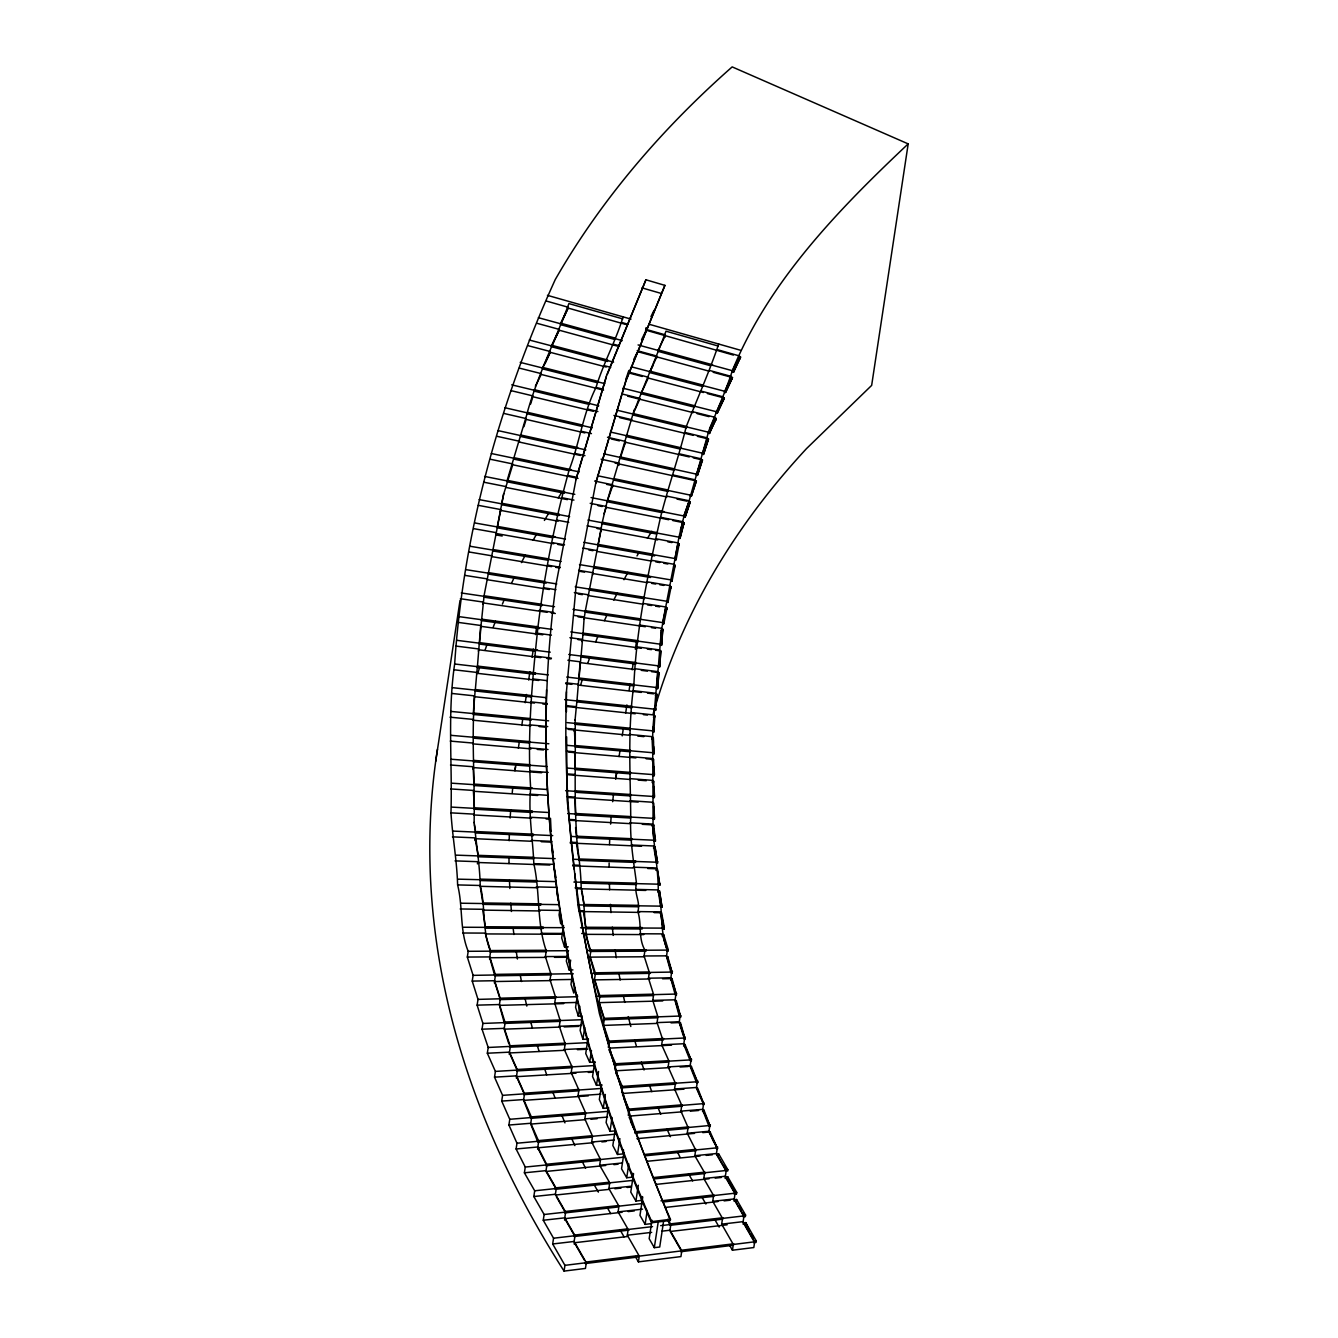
<?xml version="1.0" encoding="UTF-8"?>
<svg xmlns="http://www.w3.org/2000/svg" width="1338" height="1338" viewBox="0 0 1338 1338"><rect width="100%" height="100%" fill="white"/><g stroke="black" fill="none" stroke-linecap="round" stroke-linejoin="round"><path stroke-width="1.5" d="M718.69 344.05C709.224 372.115 697.081 399.176 686.177 426.839C678.701 457.262 668.214 486.932 660.52 517.288C648.194 572.43 636.403 628.208 633.878 684.889L656.624 687.531L661.357 630.432L665.806 607.787L667.043 607.97L666.826 609.392L665.588 609.208L665.806 607.787M660.303 645.184L661.541 645.351L662.879 629.295L661.641 629.128M661.541 645.351L662.594 630.616M661.457 629.813L660.537 644.214L637.825 641.119M584.087 618.507L583.084 633.627L570.774 631.937M659.617 667.01L659.835 665.588L658.597 665.438L658.38 666.859L659.617 667.01L660.805 650.937L655.486 650.201M659.835 665.588L660.805 650.937M667.846 1219.269L670.84 1224.471L669.97 1230.224L681.795 1250.846L680.925 1256.599L638.41 1261.868L639.28 1256.131L627.305 1235.225L628.174 1229.471L618.089 1211.894L618.959 1206.157L608.874 1188.579L609.743 1182.825L599.658 1165.264L600.528 1159.511L591.664 1142.033L592.533 1136.28L584.857 1118.903L585.726 1113.149L578.033 1095.755L578.902 1090.018L571.192 1072.624L572.062 1066.888L564.318 1049.494L565.188 1043.757L559.317 1026.279L560.187 1020.526L554.701 1003.048L555.571 997.295L550.052 979.817L550.922 974.064L545.386 956.586L546.255 950.833C536.471 922.685 540.368 892.58 533.812 863.662C532.925 838.775 528.109 813.705 530.684 788.4C527.155 734.679 532.139 681.059 537.909 627.438C544.365 574.353 554.885 521.168 569.202 469.805C579.605 442.761 583.05 413.358 596.046 387.401C603.271 363.334 615.898 340.956 623.073 316.855M638.092 640.685L583.067 633.108L581.077 656.055L568.75 654.499M653.145 713.856A1594.076 948.19 8.6 0 1 806.53 448.581L871.657 385.394L908.184 143.885L732.17 66.9A1797.636 1069.263 8.6 0 0 555.27 279.542C500.546 399.778 463.45 530.55 454.652 663.999L477.415 666.659L480.643 626.301L542.776 634.797M537.525 626.853L481.613 619.159L479.522 643.193L456.776 640.317M454.652 663.999C447.344 713.555 452.445 763.279 450.973 812.852C452.512 837.103 456.96 860.836 457.613 884.92C463.149 906.997 459.436 929.977 468.2 951.301L467.33 957.055L473.1 975.352L472.23 981.089L478.001 999.386L477.131 1005.139L482.901 1023.436L482.031 1029.19L488.203 1047.47L487.333 1053.223L495.394 1071.404L494.525 1077.157L502.586 1095.354L501.717 1101.09L509.778 1119.287L508.908 1125.041L516.97 1143.221L516.1 1148.974L525.265 1167.054L524.396 1172.807L534.698 1190.787L533.829 1196.54L544.131 1214.503L543.261 1220.256L553.547 1238.219L552.678 1243.972L564.937 1265.347L564.067 1271.1L585.442 1268.441L586.312 1262.704L574.136 1241.463L575.006 1235.71L564.77 1217.848L565.639 1212.094L555.404 1194.249L556.274 1188.495L546.038 1170.633L546.908 1164.896L537.826 1146.984L538.696 1141.23L530.751 1123.268L531.621 1117.514L523.66 1099.568L524.529 1093.815L516.568 1075.852L517.438 1070.099L509.477 1052.153L510.347 1046.4L504.259 1028.353L505.128 1022.6L499.442 1004.537L500.312 998.784L494.608 980.721L495.478 974.984L489.775 956.921L490.645 951.167L485.761 935.663M531.303 695.543L475.291 689.538C470.775 733.993 475.191 778.499 474.087 822.987M535.468 672.88L477.398 666.073L475.291 690.107L452.528 687.682M564.619 699.623L576.962 700.928L580.107 662.611L635.199 669.585M636.152 662.578L581.06 655.553L579.036 678.5L566.693 677.061M653.914 728.039L653.864 731.953L652.626 731.836L657.644 672.429M656.389 688.501L657.644 688.652L658.881 672.579L651.522 671.659M657.644 688.652L658.881 672.579M575.039 720.262L576.962 700.426L632.105 706.33M712.518 1139.424L717.335 1147.787L716.466 1153.54L726.233 1170.482L725.363 1176.236L735.114 1193.178L734.244 1198.932L743.995 1215.891L743.125 1221.644L754.682 1241.798L753.812 1247.551L732.438 1250.21L733.308 1244.457L721.667 1224.153L722.537 1218.4L712.736 1201.34L713.606 1195.587L703.788 1178.527L704.658 1172.774L694.823 1155.714L695.693 1149.961L687.23 1133.253L688.1 1127.499L680.908 1111.125L681.778 1105.389L674.553 1089.015L675.422 1083.262L668.13 1066.904L669 1061.151L661.674 1044.794L662.544 1039.057L657.058 1022.6L657.928 1016.863L652.777 1000.406L653.646 994.652L648.462 978.195L649.331 972.442L644.096 955.984L644.966 950.231C637.925 937.905 641.989 924.558 637.858 911.579C640.885 902.197 633.526 892.998 636.537 883.632C633.643 861.455 629.713 839.461 630.733 817.066C630.365 772.946 627.555 728.892 633.878 684.889M655.603 710.294L655.821 708.872L654.566 708.739L654.366 710.16L655.603 710.294L656.891 694.221L655.653 694.088L655.436 695.509M653.613 715.73L654.851 715.863L653.864 731.953M556.173 583.335C526.352 800.174 563.666 1023.068 651.522 1222.765L670.288 1220.473L670.455 1219.319C597.952 1053.725 560.237 872.727 566.509 691.779M576.076 586.245L566.325 692.933L566.459 711.732M435.686 761.389L460.038 600.377M482.734 604.291L482.934 602.869L547.058 612.286M458.901 616.617L481.63 619.728L484.088 595.761L541.99 604.308M461.259 592.968L483.938 596.313L488.521 572.631L544.265 581.445M465.724 569.62L488.387 573.182L500.646 510.38L558.097 521.184M478.335 651.171L478.552 649.75L540.719 657.627M500.429 511.802L500.646 510.38M474.672 522.924L497.234 526.938L503.64 494.224L512.722 464.771L578.016 478.402M534.498 703.069L474.321 696.68L473.318 714.459L531.42 720.078M484.573 476.428L507.018 480.877L527.49 412.338L582.181 424.966M472.966 768.982L473.184 767.56L541.622 772.762M473.184 767.56L473.97 785.523L529.932 789.236M504.944 407.739L527.189 412.857C537.826 374.974 555.437 340.153 568.884 303.575L622.755 318.896M606.231 367.03L550.202 352.329L542.71 367.432L542.509 368.853L596.765 382.534M474.89 840.113L475.09 838.692L530.918 841.234M546.573 950.264L490.176 950.565C482.014 929.609 485.711 907.097 480.225 885.488C479.74 864.415 476.144 843.408 474.187 822.368M550.202 352.329L545.001 363.819M607.502 361.461L551.49 346.726L551.691 345.304L559.167 330.202L616.935 345.99M477.415 863.913L477.633 862.492L549.885 865.034M559.167 330.202L551.49 346.726M625.615 324.415L568.148 308.075L560.672 323.177L560.455 324.599L614.226 339.334M568.148 308.075L561.291 322.926M537.859 887.746L480.175 886.308L483.085 904.371L540.669 905.257M540.268 910.961L482.7 910.108L485.61 928.171L543.044 928.472M515.866 764.667L514.929 770.855A1717.875 1021.831 8.6 0 1 515.481 766.808M518.358 748.143L519.295 741.954M521.787 725.43L522.723 719.242M525.232 702.734L526.47 694.472M528.661 680.022L529.915 671.76M532.089 657.309L533.344 649.047M535.534 634.597L536.772 626.335M489.541 959.145L489.758 957.724L546.138 957.389M489.758 957.724L494.792 975.803L551.022 974.917M494.374 982.962L494.575 981.54L550.788 980.603M499.994 1007.213L504.443 1023.419L560.288 1021.362M509.26 1054.377L509.477 1052.956L565.071 1050.28M584.07 619.176L584.271 617.755L645.351 626.736M583.987 619.126L585.408 610.73L640.384 618.842M572.982 609.392L585.275 611.198L593.938 566.492L648.713 575.708M581.896 641.588L582.114 640.166M516.351 1078.094L516.568 1076.672L576.042 1073.16M592.583 574.955L592.801 573.534L647.592 582.699M579.505 564.586L593.804 566.978L601.197 529.279L600.979 530.701M583.736 542.325L598.019 544.867L602.317 522.255L656.841 532.557M587.951 520.064L602.184 522.74L607.285 500.797L634.279 409.679M666.926 496.967L612.704 485.644L607.569 500.345L607.352 501.75L661.741 512.588M574.219 731.384L574.437 729.963L575.206 746.972L630.365 751.755M631.77 840.164L576.812 837.621C573.969 798.535 575.825 758.897 575.139 719.643M628.843 370.492L625.833 379.39M612.486 487.065L612.704 485.644M595.761 483.369L625.816 381.33L664.902 285.362L645.919 279.793L607.184 374.69M618.875 465.373L619.093 463.952M689.287 456.927L625.448 442.242L620.18 458.365L674.218 470.274M557.31 887.696L556.692 891.777L558.347 900.641M574.638 752.625L575.39 769.618L630.516 773.849M625.247 443.664L625.448 442.242M718.389 346.09L665.99 331.188C655.52 359.32 643.294 386.715 632.857 414.964L686.511 427.909M646.103 327.609L645.485 331.707L641.538 339.718M560.003 908.753L559.067 914.891L560.706 923.755L561.308 919.791M574.955 797.933L575.624 814.926L630.666 818.02M588.302 1095.855L523.66 1100.371L530.768 1118.351L584.756 1114.019M639.715 399.226L634.898 409.88M694.389 407.153L640.986 393.69L641.186 392.268L694.606 405.732M563.549 925.712L561.692 937.988L564.519 946.869L568.299 946.852M608.338 1047.37L609.208 1041.633L603.505 1024.624L604.375 1018.87L599.039 1001.844L599.909 996.108L594.557 979.082L595.427 973.328L590.025 956.319L590.894 950.565C582.482 930.495 586.462 908.803 581.194 888.014C580.859 867.827 577.414 847.69 575.574 827.536M702.701 386.498L649.515 372.516L656.774 356.878L656.557 358.3M564.519 946.869L565.422 940.932M576.41 843.291L579.187 860.401L635.55 862.425M584.706 1119.722L530.751 1124.087L537.859 1142.067L591.563 1137.166M733.391 355.055L665.254 335.687L658.246 349.92L658.028 351.325L710.378 365.675M537.608 1149.208L537.826 1147.803L593.57 1142.669M567.897 950.866L566.342 961.102L569.152 969.966L572.915 969.916M569.152 969.966L570.657 960.082M665.036 337.109L665.254 335.687M572.513 973.98L570.975 984.216L573.768 993.08L574.671 987.143M583.452 911.579L586.128 928.689L642.14 928.973M577.431 995.037L575.574 1007.33L578.351 1016.194L582.097 1016.06M578.351 1016.194L579.856 1006.293M615.664 779.234L616.601 773.046M619.093 756.539L620.029 750.334M622.22 735.883L623.475 727.621M625.649 713.171L626.903 704.925M629.094 690.475L630.031 684.27M632.205 669.82L633.142 663.631M635.333 649.181L636.587 640.919M643.779 934.593L585.726 934.342L590.209 951.452L646.07 951.151M605.679 1165.465L546.055 1171.452L555.487 1187.91L555.27 1189.331L608.606 1183.695M581.997 1018.151L580.14 1030.444L582.916 1039.308L588.486 1039.057M582.916 1039.308L584.706 1027.433M643.745 956.787L589.974 957.122L594.741 974.231L650.435 973.345M587.917 1039.174L585.743 1053.508L589.673 1062.322L595.226 1062.004M564.569 1220.089L564.787 1218.667L622.053 1212.278M650.184 978.964L594.507 979.884L599.24 996.994L652.693 995.589M589.673 1062.322L591.463 1050.447M594.724 1062.188L592.55 1076.521L596.48 1085.335L602.016 1084.951M639.949 619.243L662.644 622.588L666.926 600.812L668.164 601.013L667.946 602.435L666.709 602.234M662.879 629.295L662.661 630.716L661.424 630.549M662.561 623.575L663.799 623.759L663.999 622.337L662.778 622.153M644.147 597.685L666.809 601.247L671.024 579.471L672.261 579.672L672.044 581.093L670.823 580.893M648.294 576.109L670.907 579.906L677.948 543.713L679.186 543.947L678.968 545.369L677.73 545.135L677.948 543.713M671.141 586.646L670.923 588.068L669.702 587.867L669.903 586.445L671.141 586.646L667.946 602.435M652.392 554.534L674.954 558.548L679.068 536.739L680.289 536.973L680.072 538.394L678.851 538.16M596.48 1085.335L598.571 1071.47M675.188 565.305L674.971 566.727L673.75 566.509L673.951 565.088L675.188 565.305L672.044 581.093M674.854 559.535L676.091 559.752L676.309 558.331L675.071 558.113M656.674 695.643L656.891 694.221M656.44 532.942L678.951 537.174L684.103 515.582L689.02 501.583L690.241 501.85L685.123 517.254L683.902 517.003L686.361 510.012M574.219 1244.156L574.42 1242.751L627.438 1236.513M654.851 715.863L654.633 717.285L653.396 717.151M680.072 538.394L684.036 522.773L672.746 520.532M685.123 517.254L690.241 501.85M683.885 1038.94L685.089 1038.873L679.269 1021.78L680.139 1016.027L675.088 999.804L675.958 994.05L670.84 977.827L671.709 972.074L666.541 955.85L667.411 950.097C659.233 930.83 663.38 909.94 658.279 889.937C658.062 870.419 654.75 850.968 652.977 831.483C653.262 796.746 652.509 761.991 652.76 727.287M653.329 742.674L653.295 737.556L652.058 737.422L652.827 753.712L654.065 753.812L653.295 737.556M688.802 503.004L689.02 501.583M661.39 511.534L683.835 515.983L689.17 500.797L708.571 431.773L709.776 432.057L709.558 433.479L708.354 433.194M601.515 1085.185L599.34 1099.518L603.254 1108.332L608.757 1107.914M656.707 1023.419L603.471 1025.426L608.389 1042.519L663.481 1039.91M691.529 494.909L690.308 494.642L690.09 496.064L691.311 496.331L696.396 480.911L615.028 463.065M701.045 461.108L701.263 459.687L696.245 475.124L697.449 475.391L702.483 459.954L693.285 457.847M646.12 758.78L653.496 759.399L653.279 760.82L652.041 760.72M691.311 496.331L696.396 480.911M697.449 475.391L702.483 459.954M652.175 782.579L652.392 781.158L653.63 781.258L654.516 796.093L654.299 797.515L653.061 797.431L653.262 796.01L654.516 796.093M603.254 1108.332L605.345 1094.484M708.287 440.419L707.083 440.135L707.3 438.713L702.333 454.167L703.537 454.435L708.504 438.998L697.366 436.322M654.416 774.25L653.178 774.15L652.977 775.572L654.215 775.672L654.416 774.25L653.496 759.399M653.412 782.68L653.63 781.258M703.537 454.435L708.504 438.998M608.272 1108.199L606.114 1122.532L609.994 1131.346L615.48 1130.861M609.108 1049.912L615.079 1065.199L667.913 1062.121M615.028 1070.049L615.898 1064.295L609.175 1049.26M652.275 826.299L652.492 824.877L654.165 841.201L655.403 841.251L653.73 824.944L642.307 824.308M714.927 418.125L714.709 419.547L715.914 419.848L716.131 418.426L714.927 418.125L709.608 428.678M654.533 817.936L653.295 817.869L653.078 819.291L654.315 819.358L654.533 817.936L653.713 803.101L652.476 803.017M686.177 426.839L708.32 432.174C716.315 411.569 725.731 391.666 732.338 370.693C768.597 281.448 838.826 209.196 908.184 143.885M653.513 826.366L653.73 824.944M723.139 397.687L716.164 412.639L717.352 412.94L724.343 398.005L707.384 393.556M717.352 412.94L724.343 398.005M609.994 1131.346L612.085 1117.498M653.546 848.225L653.764 846.803L655.001 846.854L657.66 863.211L656.423 863.177L653.764 846.803M655.001 846.854L657.309 861.354M731.301 377.232L724.36 392.201L725.564 392.519L732.488 377.55L713.171 372.282M725.564 392.519L732.488 377.55M615.313 1129.172L612.837 1145.545L617.487 1154.46L622.956 1153.908L623.541 1149.961M615.781 1072.574L621.735 1087.861L675.79 1084.131M621.668 1092.711L622.538 1086.958L615.865 1071.922M658.631 885.137L659.868 885.171L657.259 868.814L647.676 868.479M732.739 370.325L732.522 371.747L733.709 372.064L740.583 357.095L739.396 356.761L732.739 370.325L733.926 370.659L740.583 357.095M733.709 372.064L733.926 370.659M617.487 1154.46L619.895 1138.621M657.995 892.162L658.212 890.74L659.45 890.774L662.009 907.131L660.788 907.114L658.212 890.74M739.396 356.761L739.178 358.183L740.366 358.517M659.868 885.171L657.259 868.814M659.45 890.774L662.009 907.131M623.96 1098.715L628.342 1110.54L682.146 1106.225M628.291 1115.39L629.161 1109.637L622.505 1094.601M624.026 1152.419L621.551 1168.793L626.702 1177.758L632.155 1177.189L632.757 1173.225M662.243 936.098L662.444 934.677L663.681 934.677L668.18 949.629L667.98 951.034L666.742 951.05M664.317 927.652L663.096 927.652L662.879 929.074L664.1 929.074L664.317 927.652L661.591 912.717L654.131 912.616M626.702 1177.758L628.81 1163.909M663.681 934.677L663.849 938.222M634.931 1133.202L635.149 1131.797L688.669 1126.914M633.56 1173.66L630.767 1192.091L635.918 1201.056L641.337 1200.454L641.939 1196.506M667.511 958.058L667.729 956.637L666.508 956.653M635.918 1201.056L638.31 1185.234M667.093 958.51L671.057 973.027L672.278 972.994L667.729 956.637M662.561 978.764L672.027 978.596L671.81 980.018L670.589 980.035M642.758 1196.975L639.982 1215.389L645.117 1224.37L650.536 1223.735M670.806 978.613L675.305 994.987L676.526 994.954L672.027 978.596M676.041 1001.978L676.259 1000.556L675.054 1000.59L679.503 1016.964L680.708 1016.93L676.259 1000.556M645.117 1224.37L647.224 1210.505M651.957 1220.273L649.181 1238.704L654.315 1247.668L659.718 1247.016L663.598 1221.276M683.584 1045.948L685.006 1044.476L691.462 1060.733L690.257 1060.817L683.802 1044.526M697.767 1082.609L691.361 1066.336L690.174 1066.403L696.58 1082.693L697.767 1082.609L690.174 1065.6L691.044 1059.863L683.818 1043.74L684.688 1037.987L662.544 1039.057M685.089 1038.873L680.44 1022.516L671.04 1022.884M654.315 1247.668L658.212 1221.945M684.788 1045.881L685.006 1044.476M691.161 1067.757L691.361 1066.336M668.03 1220.373L669.853 1225.34L722.704 1219.169M702.835 1104.569L704.022 1104.469L696.496 1087.476L697.366 1081.74L675.422 1083.262M727.136 1224.805L670.238 1231.478L681.025 1250.294L680.808 1251.716L733.475 1245.21M702.517 1111.577L703.922 1110.072L710.227 1126.345L709.04 1126.445L702.734 1110.155M710.227 1126.345L702.751 1109.369L703.621 1103.616L681.778 1105.389M704.022 1104.469L697.683 1088.195L696.479 1088.279L703.052 1103.148L704.24 1103.047M703.704 1111.477L703.922 1110.072M716.382 1148.69L717.553 1148.573L708.956 1131.246L709.826 1125.492L688.1 1127.499M709.909 1133.353L710.127 1131.931L702.768 1132.617M717.553 1148.573L710.127 1131.931M718.623 1155.53L718.841 1154.109L716.482 1154.343L725.48 1169.964L727.839 1169.713L727.621 1171.135L724.627 1165.933M725.163 1178.46L725.38 1177.039L727.738 1176.788L736.72 1192.409L736.502 1193.831L734.161 1194.081L734.378 1192.66L736.72 1192.409M727.738 1176.788L727.521 1178.209L736.502 1193.831M734.044 1201.156L734.261 1199.734L736.602 1199.484L745.584 1215.088L745.366 1216.51L743.025 1216.777M736.402 1200.905L736.602 1199.484M743.175 1224.303L743.393 1222.882L745.734 1222.614L756.271 1240.995L756.054 1242.417L753.729 1242.701M745.734 1222.614L749.347 1230.709M556.006 584.489L576.226 478.385L606.582 375.443L645.919 279.793M575.892 587.399L595.928 482.215L625.983 380.176L664.902 285.362M680.289 536.973L684.036 522.773M676.091 559.752L679.186 543.947M503.724 493.605L501.65 503.824L479.138 499.592M482.65 604.324L482.934 602.869M663.799 623.759L667.043 607.97M576.042 479.539L606.415 376.597M709.558 433.479L716.131 418.426M530.634 404.009L532.859 396.734L593.42 411.301M523.927 426.688L526.152 419.413L584.923 432.927M604.023 513.725L606.265 507.336L668.716 519.729M680.457 530.032L682.815 522.522L682.597 523.944L683.835 524.195M650.92 316.671L654.065 310.249M633.694 359.554L636.871 353.148M535.367 386.23L541.204 374.456L603.538 390.127M649.515 372.516L653.044 365.408M640.986 393.69L648.261 378.052L703.437 392.519M710.595 430.401L715.914 419.848M638.36 1255.579L585.526 1262.119L585.308 1263.54L638.142 1257.001M681.025 1250.294L733.692 1243.788M756.271 1240.995L753.946 1241.279L743.393 1222.882M564.937 1265.347L586.312 1262.704M639.28 1256.131L681.795 1250.846M733.308 1244.457L754.682 1241.798M670.455 1219.319L651.69 1221.611C578.534 1054.679 540.251 872.259 546.54 689.823M627.254 1228.92L574.219 1235.125L564.787 1218.667M670.07 1223.919L722.921 1217.747M745.584 1215.088L743.242 1215.372L734.261 1199.734M553.547 1238.219L575.006 1235.71M628.174 1229.471L652.543 1226.611M660.671 1225.658L670.84 1224.471M722.537 1218.4L743.995 1215.891M574.019 1236.546L629.077 1230.107M552.678 1243.972L574.136 1241.463M627.305 1235.225L651.673 1232.365M661.842 1231.177L669.97 1230.224M721.667 1224.153L743.125 1221.644M544.131 1214.503L565.639 1212.094M618.959 1206.157L643.411 1203.414M713.606 1195.587L735.114 1193.178M543.261 1220.256L564.77 1217.848M618.089 1211.894L642.541 1209.167M712.736 1201.34L734.244 1198.932M628.174 1211.592L634.312 1210.907M664.969 1207.478L717.954 1201.557M724.075 1200.872L730.18 1200.203M618.039 1205.605L564.853 1211.526L556.374 1196.707M660.989 1200.822L713.99 1194.934M564.653 1212.93L617.822 1207.027M662.812 1202.026L713.773 1196.356M555.487 1187.91L608.823 1182.274M653.931 1177.524L705.042 1172.121M534.698 1190.787L556.274 1188.495M609.743 1182.825L634.262 1180.233M704.658 1172.774L726.233 1170.482M653.73 1178.945L704.825 1173.543M533.829 1196.54L555.404 1194.249M608.874 1188.579L631.352 1186.204M703.788 1178.527L725.363 1176.236M555.421 1195.051L608.74 1189.415M614.895 1188.763L621.049 1188.111M627.188 1187.458L631.302 1187.023M655.888 1184.414L709.023 1178.778M715.161 1178.126L721.299 1177.473M599.591 1158.959L546.121 1164.311L538.612 1149.576M644.849 1154.443L696.095 1149.309M717.77 1147.151L716.583 1147.268L708.939 1132.048M525.265 1167.054L546.908 1164.896M600.528 1159.511L625.114 1157.035M695.693 1149.961L717.335 1147.787M545.904 1165.733L599.391 1160.38M644.632 1155.865L695.877 1150.73M524.396 1172.807L546.038 1170.633M599.658 1165.264L622.203 1162.99M694.823 1155.714L716.466 1153.54M613.908 1164.645L618.022 1164.227M646.806 1161.334L700.092 1155.982M706.23 1155.38L712.385 1154.761M516.97 1143.221L538.696 1141.23M592.533 1136.28L615.162 1134.206M516.1 1148.974L537.826 1146.984M591.664 1142.033L614.293 1139.959M687.23 1133.253L708.956 1131.246M601.832 1141.899L605.947 1141.531M636.921 1138.671L694.539 1133.37M538.077 1140.645L591.764 1135.745M709.257 1125.041L710.445 1124.924M636.988 1133.018L688.451 1128.335M530.985 1116.929L584.974 1112.614M628.559 1109.118L682.363 1104.803M509.778 1119.287L531.621 1117.514M585.726 1113.149L608.472 1111.309M508.908 1125.041L530.751 1123.268M584.857 1118.903L607.603 1117.063M680.908 1111.125L702.751 1109.369M590.928 1119.22L597.149 1118.702M630.349 1116.026L682.046 1111.828M690.324 1111.159L698.603 1110.49M502.586 1095.354L524.529 1093.815M578.902 1090.018L601.766 1088.413M501.717 1101.09L523.66 1099.568M578.033 1095.755L600.896 1094.166M674.553 1089.015L696.496 1087.476M623.742 1093.38L684.002 1089.149M579.053 1089.416L523.911 1093.23L516.568 1076.672M621.936 1086.439L675.991 1082.71M696.797 1081.271L697.984 1081.188M523.693 1094.635L578.836 1090.821M572.212 1066.286L516.819 1069.514L509.477 1052.956M615.296 1063.777L668.114 1060.7M690.475 1059.395L691.679 1059.328M495.394 1071.404L517.438 1070.099M572.062 1066.888L593.972 1065.583M669 1061.151L691.044 1059.863M516.602 1070.935L571.995 1067.707M494.525 1077.157L516.568 1075.852M571.192 1072.624L593.102 1071.337M668.13 1066.904L690.174 1065.6M588.352 1072.424L592.45 1072.19M617.035 1070.735L669.853 1067.607M680.005 1067.005L688.133 1066.52M488.203 1047.47L510.347 1046.4M565.188 1043.757L587.198 1042.687M487.333 1053.223L509.477 1052.153M564.318 1049.494L586.328 1048.44M661.674 1044.794L683.818 1043.74M577.431 1049.678L587.733 1049.176M610.362 1048.089L671.559 1045.129M565.338 1043.155L509.711 1045.814L509.494 1047.219L565.121 1044.577M608.606 1041.098L663.698 1038.489M685.307 1037.452L683.317 1035.779L679.236 1022.567M504.66 1021.998L560.488 1019.941M657.175 1016.378L603.923 1018.352L599.006 1002.647L662.711 1000.924M679.721 1015.542L680.925 1015.509M482.901 1023.436L505.128 1022.6M560.187 1020.526L582.281 1019.707M657.928 1016.863L680.139 1016.027M603.706 1019.757L656.975 1017.8M482.031 1029.19L504.259 1028.353M559.317 1026.279L581.411 1025.46M657.058 1022.6L679.269 1021.78M560.053 1027.066L504.225 1029.173L508.858 1043.857M564.184 1026.915L578.668 1026.363M555.872 996.726L499.827 998.198L494.575 981.54M599.457 995.572L652.911 994.167M675.523 993.565L676.727 993.549M478.001 999.386L500.312 998.784M555.571 997.295L577.748 996.693M595.878 996.208L599.909 996.108M653.646 994.652L675.958 994.05M499.626 999.62L555.655 998.131M477.131 1005.139L499.442 1004.537M554.701 1003.048L576.879 1002.446M652.777 1000.406L675.088 999.804M499.409 1005.356L563.733 1003.617M473.1 975.352L495.478 974.984M550.922 974.064L573.166 973.696M591.379 973.395L595.427 973.328M649.331 972.442L671.709 972.074M472.23 981.089L494.608 980.721M550.052 979.817L572.296 979.449M648.462 978.195L670.84 977.827M495.01 974.382L551.239 973.495M594.958 972.81L648.579 971.957M671.275 971.605L672.496 971.589M554.484 957.339L567.011 957.255M590.426 950.03L646.287 949.729M668.18 949.629L666.96 949.629L662.444 934.677M468.2 951.301L490.645 951.167M546.255 950.833L568.566 950.699M586.83 950.582L590.894 950.565M644.966 950.231L667.411 950.097M489.959 951.987L546.356 951.686M467.33 957.055L489.775 956.921M545.386 956.586L567.697 956.453M644.096 955.984L666.541 955.85M485.828 926.749L543.261 927.05M586.345 927.267L642.34 927.552M463.634 927.251L486.146 927.351M541.907 927.602L564.268 927.686M580.541 927.769L586.646 927.786M640.869 928.037L663.38 928.12M462.764 933.004L485.276 933.104M541.037 933.339L563.398 933.439M581.712 933.523L585.776 933.539M639.999 933.773L662.511 933.874M485.209 933.924L563.164 934.259M483.302 902.949L540.886 903.836M638.126 905.341L584.07 904.505L581.512 890.774M661.005 905.692L662.226 905.709M461.058 903.217L483.62 903.551M539.515 904.371L557.862 904.639M578.267 904.94L584.371 905.023M638.728 905.826L661.29 906.16M583.853 905.926L637.908 906.763M460.188 908.97L482.75 909.288M538.645 910.124L559.033 910.425M579.421 910.726L583.502 910.777M637.858 911.579L660.42 911.914M579.337 911.529L639.581 912.399M458.482 879.166L481.095 879.735M537.107 881.14L555.504 881.608M573.885 882.06L582.063 882.26M636.537 883.632L659.149 884.201M457.613 884.92L480.225 885.488M536.237 886.893L556.675 887.395M575.072 887.863L581.194 888.014M635.667 889.385L658.279 889.937M577.013 888.716L645.719 890.422M536.421 880.571L480.777 879.15L480.559 880.555L536.204 881.993M635.935 883.13L581.762 881.742L581.545 883.164L635.717 884.552M658.848 883.716L660.086 883.749M455.907 855.133L478.569 855.935M534.682 857.909L555.153 858.628M573.584 859.28L579.722 859.498M634.296 861.421L656.941 862.224M455.037 860.886L477.699 861.689M533.812 863.662L554.283 864.381M572.714 865.034L578.852 865.251M633.426 867.175L656.072 867.977M572.597 865.837L633.058 867.961M655.804 870.185L657.042 870.235M533.979 857.34L478.235 855.333L475.09 838.692M579.404 858.979L635.767 861.003M656.64 861.756L657.878 861.789M478.034 856.755L533.778 858.762M453.331 831.099L476.027 832.119M532.223 834.678L552.728 835.614M571.192 836.451L577.347 836.735M632.004 839.227L654.683 840.247M452.461 836.852L475.157 837.872M531.353 840.431L551.858 841.368M570.322 842.204L576.477 842.488M631.135 844.98L653.814 846.001M541.271 841.702L551.607 842.171M570.205 843.007L641.554 846.252M475.709 831.534L533.594 834.21M577.029 836.217L631.988 838.742M654.382 839.779L655.62 839.846M475.492 832.955L533.394 835.631M473.602 814.942L531.571 818.154M546.071 818.973L550.202 819.191M570.908 820.345L630.081 823.639M532.373 811.045L474.388 807.784L473.401 791.26L537.642 795.474M575.842 813.504L630.884 816.598M451.843 807.115L474.555 808.369M530.835 811.514L549.316 812.534M567.797 813.571L576.009 814.022M630.733 817.066L653.446 818.338M474.17 809.206L532.156 812.467M450.973 812.852L473.685 814.123M529.965 817.25L550.503 818.404L551.105 831.333M568.968 819.425L575.139 819.776M629.864 822.82L652.576 824.091M474.187 784.101L532.223 787.965M630.834 794.521L575.741 790.858L575.524 792.28L630.616 795.943M451.608 783.182L474.354 784.687M530.684 788.4L547.125 789.487M565.623 790.691L575.909 791.377M630.683 794.973L653.429 796.478M450.739 788.935L473.485 790.44M529.815 794.153L548.312 795.357M566.81 796.578L575.039 797.13M629.813 800.726L652.559 802.231M568.734 797.515L638.193 802.081M529.965 764.7L473.97 760.402L473.752 761.824L529.764 766.122M575.608 768.196L630.733 772.427M451.391 759.265L474.137 761.004M530.517 765.286L546.974 766.54M567.529 768.096L575.758 768.714M630.583 772.896L653.345 774.618M450.521 765.018L473.267 766.741M529.647 771.039L548.162 772.444M566.66 773.849L574.888 774.468M629.713 778.632L652.476 780.372M568.583 774.802L629.93 779.452M638.092 780.087L646.271 780.706M529.781 741.587L473.752 736.72L473.535 738.141L529.564 743.008M575.424 745.55L630.566 750.334M653.044 752.291L654.282 752.391M451.157 735.348L473.92 737.305M530.316 742.172L548.848 743.761M567.362 745.366L575.591 746.069M630.432 750.785L653.212 752.759M450.287 741.101L473.05 743.058M529.447 747.925L547.978 749.514M566.492 751.103L574.721 751.822M629.562 756.539L652.342 758.512M472.966 743.878L531.069 748.879M537.291 749.414L543.512 749.949M568.416 752.09L635.918 757.893M473.535 713.037L529.564 718.473M630.365 728.24L575.206 722.888L575.006 724.31L630.148 729.662M652.844 730.414L654.081 730.531M450.923 711.431L473.702 713.622M530.116 719.058L548.63 720.831M567.145 722.62L575.373 723.406M630.248 728.692L653.011 730.883M450.053 717.185L472.832 719.376M529.246 724.795L547.76 726.584M566.275 728.374L574.504 729.16M629.378 734.445L652.141 736.636M472.749 720.179L530.851 725.781M539.147 726.567L545.386 727.17M568.198 729.361L629.579 735.264M637.758 736.051L643.879 736.636M651.84 738.844L653.078 738.977M531.704 696.111L546.105 697.65M631.82 706.765L654.583 709.19M475.074 690.96L531.086 696.964M576.745 701.848L631.887 707.752M451.659 693.435L474.421 695.86M530.835 701.865L547.292 703.621M565.807 705.578L576.093 706.681M630.951 712.518L653.713 714.944M542.793 703.955L546.941 704.39M565.623 706.38L635.232 713.773M643.394 714.643L647.475 715.077M579.036 677.998L634.145 684.454M656.607 687.08L657.844 687.23M533.795 673.231L548.195 674.904M477.181 667.495L535.267 674.302M578.819 679.42L633.944 685.876M453.783 669.753L476.545 672.395M532.925 678.968L547.326 680.657M565.823 682.815L578.167 684.253M633.008 690.642L655.754 693.285M476.428 673.215L538.662 680.457M565.623 683.601L571.844 684.32M578.066 685.056L641.354 692.415M647.492 693.134L653.613 693.837M479.506 642.625L537.542 650.017M535.869 650.335L550.253 652.158M635.868 662.996L658.614 665.889M479.288 644.046L535.25 651.171M580.859 656.975L635.935 663.999M455.907 646.07L478.653 648.947M534.999 656.088L551.44 658.162M567.881 660.253L580.207 661.808M634.998 668.749L657.744 671.626M546.941 658.413L551.089 658.932M641.32 670.355L647.441 671.141M657.426 673.85L658.664 674.001M660.52 643.762L661.758 643.946M537.909 627.438L552.293 629.412M481.396 620.581L539.381 628.559M582.85 634.53L637.891 642.106M458.031 622.371L480.76 625.482M537.04 633.192L551.423 635.149M569.904 637.691L582.214 639.363M636.955 646.856L659.667 649.967M577.966 639.597L641.22 648.261M647.341 649.097L651.422 649.649M540.167 604.575L554.517 606.683M483.871 597.166L541.773 605.729M585.208 612.135L640.166 620.263M460.389 598.722L483.068 602.05M539.298 610.329L553.648 612.436M574.153 615.447L584.405 616.952M639.079 624.997L661.775 628.325M551.189 612.888L555.32 613.506M578.066 616.835L582.214 617.454M651.455 627.622L655.536 628.224M644.565 597.283L589.69 588.62L589.473 590.041L644.364 598.705M544.516 582.013L556.792 583.937M575.223 586.847L589.556 589.105M488.32 574.052L546.121 583.184M464.855 575.373L487.517 578.936M543.646 587.767L555.922 589.69M574.353 592.6L588.687 594.841M643.277 603.438L665.939 607M487.383 579.739L549.333 589.473M578.233 594.022L582.365 594.674M588.553 595.644L643.444 604.274M647.508 604.91L651.573 605.545M655.637 606.181L659.701 606.833M548.597 558.883L492.953 549.517L492.735 550.938L548.379 560.288M470.19 546.272L492.802 550.069M548.831 559.451L561.107 561.508M593.721 567.914L650.536 577.481M469.32 552.025L491.932 555.822M547.961 565.205L560.237 567.262M578.635 570.339L592.935 572.731M647.425 581.863L670.037 585.643M491.815 556.625L551.574 566.626M555.705 567.329L559.819 568.014M580.441 571.46L584.555 572.146M651.639 583.385L655.704 584.054M659.768 584.739L663.815 585.425M497.385 526.386L554.952 536.672M598.153 544.382L652.81 554.133M553.146 536.889L565.389 539.063M497.167 527.808L552.694 537.725M597.935 545.804L654.616 555.922M473.803 528.677L496.365 532.691M552.276 542.643L564.519 544.817M582.866 548.078L597.149 550.62M651.522 560.288L674.084 564.302M553.815 543.73L496.231 533.511L496.013 534.916L502.185 536.02M557.929 544.466L562.044 545.202M588.787 549.951L592.901 550.687M597.016 551.407L651.69 561.124M655.737 561.843L659.785 562.562M663.832 563.281L667.879 564M501.8 503.272L559.234 514.126M557.428 514.31L569.637 516.619M501.583 504.694L559.016 515.531M602.1 523.676L656.64 533.979M478.268 505.329L500.78 509.577M556.558 520.064L568.767 522.355M587.081 525.817L601.314 528.493M655.57 538.696L678.082 542.927M597.082 528.51L657.744 539.916M667.846 541.823L671.893 542.576M507.319 480.359L564.603 491.782M607.569 500.345L663.966 511.568M684.103 515.582L685.34 515.832M562.646 491.932L574.822 494.341M591.062 497.569L607.285 500.797M507.102 481.78L564.385 493.204M483.704 482.182L506.149 486.631M561.776 497.686L573.952 500.094M590.192 503.322L606.415 506.533M660.52 517.288L682.965 521.736M505.998 487.433L567.379 499.626M598.086 505.714L602.167 506.517M571.159 469.671L514.043 457.696L513.825 459.118L568.901 470.658M668.214 490.026L614.008 478.653L613.791 480.074L668.013 491.431M491.364 453.532L513.742 458.215M569.202 469.805L579.321 471.913M597.534 475.726L613.724 479.104M667.662 490.377L690.04 495.06M490.494 459.285L512.872 463.968M568.332 475.559L576.427 477.248M594.641 481.044L612.854 484.858M666.792 496.13L689.17 500.797M606.582 484.373L610.663 485.226M676.978 499.074L687.013 501.165M577.698 447.544L520.766 435.017L520.549 436.439L575.457 448.531M620.397 456.96L674.436 468.852M696.446 473.702L697.667 473.97M498.154 430.635L520.465 435.536M575.741 447.678L585.827 449.886M603.99 453.866L620.113 457.412M673.884 469.203L696.195 474.104M497.284 436.389L519.596 441.289M574.872 453.415L584.957 455.639M601.096 459.168L619.243 463.165M673.014 474.957L695.325 479.857M519.445 442.092L580.458 455.472M694.957 482.065L696.178 482.332M680.607 447.678L626.753 435.251L626.535 436.673L680.39 449.1M702.534 452.746L703.755 453.03M582.264 425.534L592.316 427.842M610.396 432.007L626.485 435.703M680.055 448.029L702.283 453.147M527.272 413.76L581.963 426.387M504.075 413.492L526.319 418.61M581.394 431.288L591.446 433.596M607.519 437.292L625.615 441.456M679.186 453.783L701.413 458.901M611.265 438.981L619.377 440.854M588.687 402.822L534.197 389.659L533.979 391.081L588.469 404.243M633.075 413.542L686.712 426.488M511.735 384.842L533.895 390.178M588.77 403.39L598.772 405.799M616.785 410.147L632.807 413.994M510.865 390.596L533.026 395.931M587.9 409.144L597.902 411.552M613.925 415.416L631.937 419.747M685.307 432.592L707.451 437.927M619.678 417.623L693.385 435.368M542.71 367.432L596.982 381.113M716.365 411.218L717.569 411.535M520.198 362.364L542.258 367.917M596.915 381.648L604.876 383.655M622.822 388.171L640.768 392.686M693.92 406.05L715.964 411.602M519.328 368.117L541.388 373.653M596.046 387.401L602.016 388.906M621.953 393.924L639.899 398.44M693.051 411.803L715.094 417.339M627.656 396.182L693.151 412.656M697.115 413.643L708.989 416.636M551.691 345.304L607.72 360.039M649.733 371.094L702.918 385.076M724.577 390.78L725.781 391.097M529.279 340.019L551.239 345.789M605.646 360.056L613.59 362.146M631.452 366.829L649.315 371.512M702.216 385.394L724.176 391.148M528.41 345.773L550.37 351.543M604.776 365.809L610.73 367.365M628.592 372.064L648.445 377.266M701.346 391.148L723.306 396.901M630.248 373.319L642.257 376.48M722.921 399.109L724.126 399.41M538.361 317.691L560.221 323.662M614.376 338.464L622.27 340.621M638.075 344.936L657.828 350.339M710.478 364.722L732.338 370.693M537.491 323.445L559.351 329.416M613.506 344.201L619.427 345.823M637.206 350.69L656.958 356.092M709.608 370.475L731.468 376.446M638.845 351.978L709.14 371.178M731.083 378.654L732.271 378.972M560.672 323.177L614.443 337.912M658.246 349.92L712.602 364.806M547.443 295.347L631.034 319.113M648.963 324.214L740.432 350.222M546.573 301.1L568.332 307.288M622.203 322.609L628.091 324.281M645.786 329.315L665.438 334.901M717.82 349.787L739.563 355.975M647.425 330.62L663.28 335.119M641.939 287.871L660.972 293.357M718.841 1154.109L727.839 1169.713M725.38 1177.039L733.375 1190.92M739.379 1206.107L741.386 1209.569M743.376 1213.048L745.366 1216.51M751.27 1234.054L753.177 1237.399M688.552 1173.844L692.632 1180.952M701.814 1196.941L705.895 1204.033M715.077 1220.022L719.175 1227.113M729.377 1244.875L732.438 1250.21M594.273 1184.966L598.387 1192.125M607.619 1208.214L610.697 1213.583M619.946 1229.672L624.043 1236.83M635.333 1256.516L638.41 1261.868M574.42 1242.751L584.522 1260.346M629.111 1117.263L635.734 1132.316M630.566 1121.395L634.379 1130.058M630.75 1120.307L670.288 1220.473M664.434 940.062L667.98 951.034M668.114 959.931L672.278 972.994M672.395 981.891L675.924 993.097M676.627 1003.851L680.708 1016.93M680.239 1023.938L684.303 1037.134M630.165 1118.334L599.424 1013.669L578.167 906.562L574.755 873.614M655.403 841.251L653.613 828.172M551.875 845.566L553.213 852.657M474.405 824.693L475.375 829.828M554.3 868.68L555.972 877.544M661.725 916.012L664.1 929.074M660.37 912.7L662.745 925.779M574.337 869.499L567.095 799.488L566.643 736.803M653.58 746.387L654.065 753.812M653.63 766.39L654.215 775.672M653.63 786.393L654.299 797.515M653.596 806.379L654.315 819.358M585.559 1168.291A1717.875 1021.831 8.6 0 1 581.913 1160.748M574.872 1145.612A1717.875 1021.831 8.6 0 1 571.477 1138.036M564.971 1122.883A1717.875 1021.831 8.6 0 1 561.843 1115.29M555.136 1098.197A1717.875 1021.831 8.6 0 1 552.945 1092.377M546.707 1074.849A1717.875 1021.831 8.6 0 1 544.733 1068.995M539.114 1051.434A1717.875 1021.831 8.6 0 1 537.341 1045.597M532.373 1028.036A1717.875 1021.831 8.6 0 1 530.818 1022.182M526.821 1006.092A1717.875 1021.831 8.6 0 1 524.931 997.897M521.486 981.523A1717.875 1021.831 8.6 0 1 520.298 975.369M517.421 959.012A1717.875 1021.831 8.6 0 1 516.15 950.833M513.909 934.493A1717.875 1021.831 8.6 0 1 513.156 928.221M511.451 911.496A1717.875 1021.831 8.6 0 1 510.765 903.133M509.845 888.532A1717.875 1021.831 8.6 0 1 509.46 880.187M509.025 863.562A1717.875 1021.831 8.6 0 1 508.992 857.34M509.176 840.766A1717.875 1021.831 8.6 0 1 509.36 834.561M510.146 818.053A1717.875 1021.831 8.6 0 1 510.715 809.808M512.17 793.367A1717.875 1021.831 8.6 0 1 512.822 787.229M564.067 1271.1A1797.636 1069.263 8.6 0 1 437.476 749.23M680.039 1157.27A1617.006 961.838 8.6 0 1 677.346 1151.684M670.422 1136.748A1617.006 961.838 8.6 0 1 667.093 1129.272M660.721 1114.286A1617.006 961.838 8.6 0 1 657.677 1106.794M651.807 1091.708A1617.006 961.838 8.6 0 1 649.616 1085.804M644.046 1069.999A1617.006 961.838 8.6 0 1 641.404 1062.104M636.453 1046.283A1617.006 961.838 8.6 0 1 634.697 1040.345M630.817 1026.497A1617.006 961.838 8.6 0 1 628.258 1016.612M624.846 1002.413A1617.006 961.838 8.6 0 1 623.491 996.325M620.163 980.102A1617.006 961.838 8.6 0 1 619.026 974.014M616.3 957.791A1617.006 961.838 8.6 0 1 615.095 949.696M613.239 935.429A1617.006 961.838 8.6 0 1 612.319 927.134M610.998 912.616A1617.006 961.838 8.6 0 1 610.396 904.337M609.626 889.854A1617.006 961.838 8.6 0 1 609.392 883.649M609.125 867.175A1617.006 961.838 8.6 0 1 609.125 863.06M609.492 844.579A1617.006 961.838 8.6 0 1 609.76 838.424M610.596 824.108A1617.006 961.838 8.6 0 1 611.249 815.946M612.653 801.696A1617.006 961.838 8.6 0 1 613.607 793.568M615.881 777.395A1617.006 961.838 8.6 0 1 616.517 773.364M477.766 673.583A1775.225 1055.933 8.6 0 1 479.506 667.729M485.058 650.218A1775.225 1055.933 8.6 0 1 487.032 644.414M493.27 627.054A1775.225 1055.933 8.6 0 1 495.461 621.3M502.386 604.107A1775.225 1055.933 8.6 0 1 503.991 600.31M511.534 583.268A1775.225 1055.933 8.6 0 1 514.16 577.615M521.452 562.612A1775.225 1055.933 8.6 0 1 525.249 555.153M533.126 540.318A1775.225 1055.933 8.6 0 1 536.187 534.782M544.399 520.449A1775.225 1055.933 8.6 0 1 548.547 513.491M558.214 497.937A1775.225 1055.933 8.6 0 1 561.525 492.769M580.625 684.989A1672.266 994.703 8.6 0 1 582.482 679.052M587.75 663.297A1672.266 994.703 8.6 0 1 589.841 657.41M595.728 641.772A1672.266 994.703 8.6 0 1 598.036 635.935M604.442 620.665A1672.266 994.703 8.6 0 1 606.917 615.045M613.808 600.093A1672.266 994.703 8.6 0 1 617.42 592.667M623.976 579.722A1672.266 994.703 8.6 0 1 627.873 572.363M636.988 555.939A1672.266 994.703 8.6 0 1 639.046 552.41M647.458 538.311A1672.266 994.703 8.6 0 1 651.823 531.32"/></g></svg>
